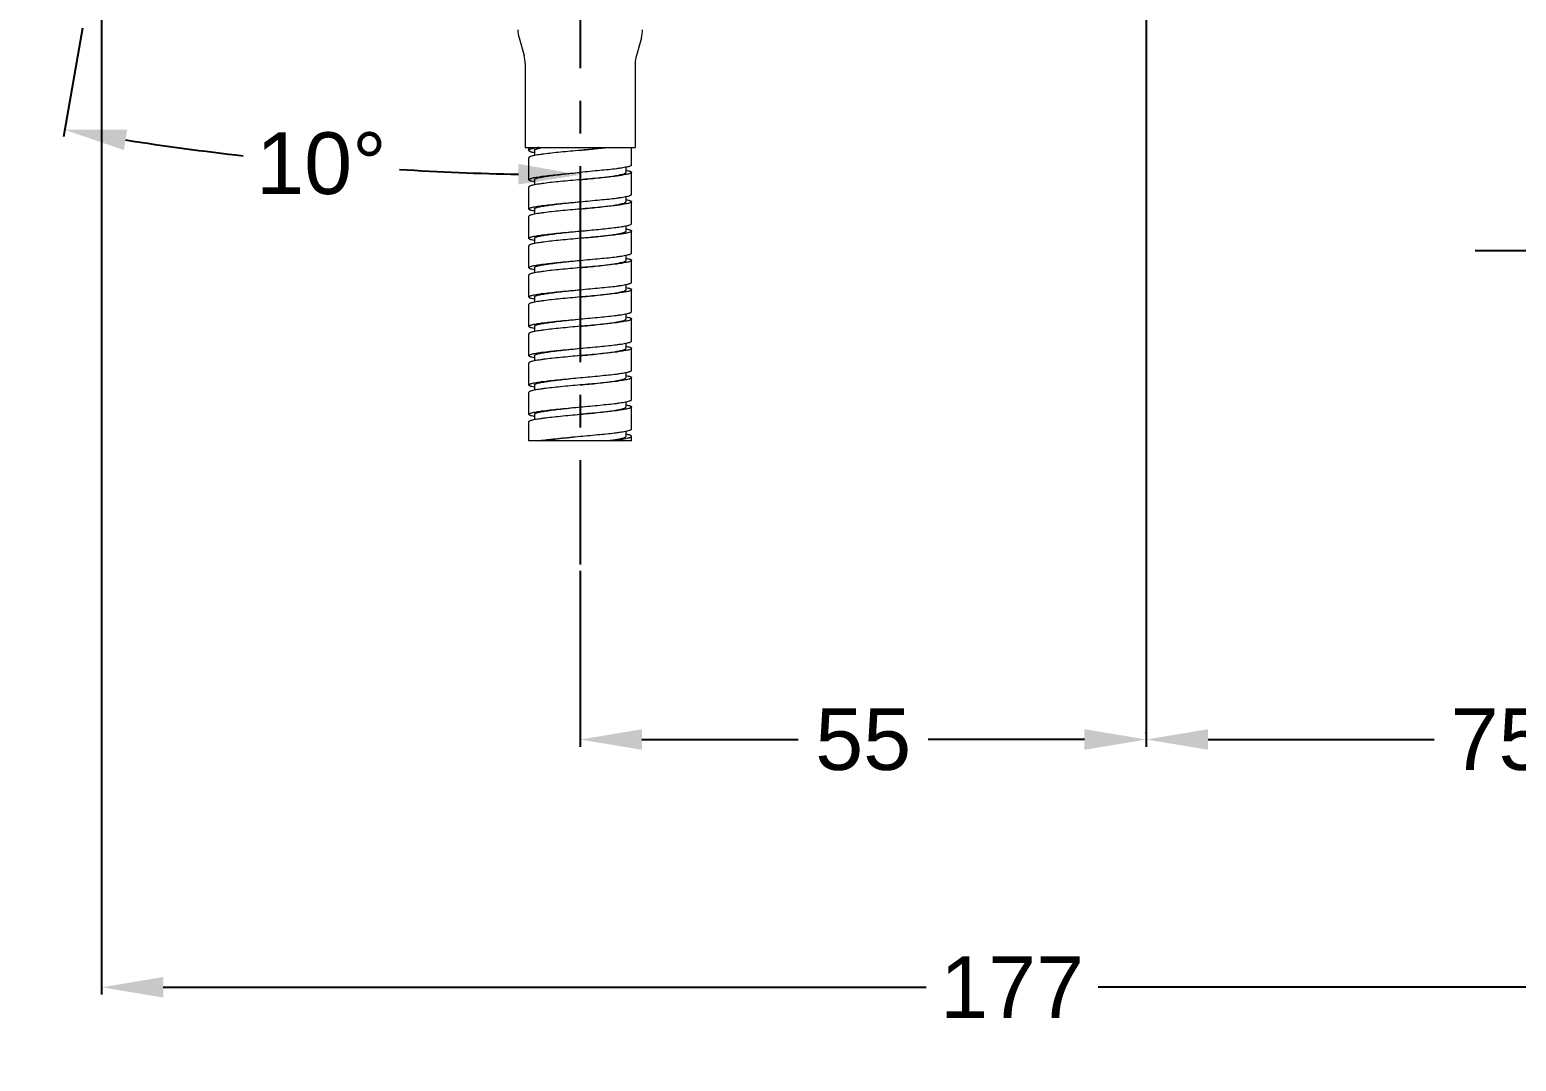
# Model space of a CAD drawing. Header units: millimetres. Extents: x 2881 to 3722, y -1342 to -748.
# Drawn here: x 3417.3 to 3561.8, y -1226 to -1125.7 of the extents above; entities that cross this region are included whole.
import ezdxf

# ---------------------------------------------------------------- set-up
doc = ezdxf.new("R2010")
doc.units = ezdxf.units.MM
doc.linetypes.add('CENTER2', pattern=[28.575, 19.05, -3.175, 3.175, -3.175])
doc.layers.add('5', color=2, linetype='Continuous', lineweight=9)
doc.layers.add('CENTER', color=1, linetype='CENTER2')
doc.styles.get("Standard").update_dxf_attribs({"font": 'arial.ttf'})
doc.dimstyles.new('A4', dxfattribs={"dimtxt": 4, "dimasz": 3.5, "dimexe": 0.7, "dimexo": 0.625, "dimgap": 0.5, "dimtad": 1, "dimdec": 1, "dimdsep": 46, "dimtxsty": 'Standard', "dimcen": 2.5, "dimclrd": 5, "dimclre": 5, "dimclrt": 7, "dimadec": 3, "dimazin": 2, "dimtfac": 1, "dimtdec": 1, "dimtmove": 0, "dimatfit": 3, "dimfxl": 1.25, "dimarcsym": 0})

# ---------------------------------------------------------------- blocks, each defined once
blk = doc.blocks.new('*D27')
at = {"layer": '5', "color": 3, "lineweight": -2, "transparency": 16777216}
blk.add_line((3422.46, -1125.58), (3420.6, -1136.14), dxfattribs=at)
for start, end in [(261.1917, 263.4822), (266.5143, 268.8083)]:
    blk.add_arc((3470.81, -851.36), 288.48, start, end, dxfattribs=at)
at = {"layer": '5', "color": 3, "transparency": 16777216}
for points in [[(3426.48, -1137.42), (3426.8, -1135.45), (3420.72, -1135.45)], [(3464.82, -1138.77), (3464.8, -1140.77), (3470.81, -1139.83)]]:
    blk.add_solid(points, dxfattribs=at)
at = {"layer": 'DEFPOINTS', "color": 0, "transparency": 16777216}
for p in [(3470.81, -1053.26), (3428.13, -1093.45), (3422.57, -1124.96), (3437.32, -1137.88), (3470.81, -1177.69)]:
    blk.add_point(p, dxfattribs=at)
at = {"layer": '5', "color": 4, "transparency": 16777216, "insert": (3445.67, -1138.74), "char_height": 6, "attachment_point": 5}
blk.add_mtext('10°', dxfattribs=at)
blk = doc.blocks.new('*D30')
at = {"layer": '5', "color": 3, "lineweight": -2, "transparency": 16777216}
for p, q in [((3557.29, -985.64), (3352, -985.64)), ((3352.7, -991.64), (3352.7, -1115.09)), ((3352.7, -1250.41), (3352.7, -1126.96)), ((3353.32, -1256.41), (3353.4, -1256.41))]:
    blk.add_line(p, q, dxfattribs=at)
at = {"layer": '5', "color": 3, "transparency": 16777216}
for points in [[(3351.7, -991.64), (3353.7, -991.64), (3352.7, -985.64)], [(3351.7, -1250.41), (3353.7, -1250.41), (3352.7, -1256.41)]]:
    blk.add_solid(points, dxfattribs=at)
at = {"layer": 'DEFPOINTS', "color": 0, "transparency": 16777216}
for p in [(3557.92, -985.64), (3352.7, -1256.41), (3352.7, -1256.41)]:
    blk.add_point(p, dxfattribs=at)
at = {"layer": '5', "color": 4, "transparency": 16777216, "insert": (3352.7, -1121.03), "char_height": 6, "attachment_point": 5}
blk.add_mtext('(1600)', dxfattribs=at)
blk = doc.blocks.new('*D32')
at = {"layer": '5', "color": 3, "lineweight": -2, "transparency": 16777216}
for p, q in [((3525.81, -1116.14), (3525.81, -1195.41)), ((3470.81, -1178.31), (3470.81, -1195.41)), ((3476.81, -1194.71), (3491.99, -1194.71)), ((3519.81, -1194.71), (3504.63, -1194.71))]:
    blk.add_line(p, q, dxfattribs=at)
at = {"layer": '5', "color": 3, "transparency": 16777216}
for points in [[(3476.81, -1193.71), (3476.81, -1195.71), (3470.81, -1194.71)], [(3519.81, -1193.71), (3519.81, -1195.71), (3525.81, -1194.71)]]:
    blk.add_solid(points, dxfattribs=at)
at = {"layer": 'DEFPOINTS', "color": 0, "transparency": 16777216}
for p in [(3525.81, -1115.52), (3470.81, -1177.69), (3525.81, -1194.71)]:
    blk.add_point(p, dxfattribs=at)
at = {"layer": '5', "color": 4, "transparency": 16777216, "insert": (3498.31, -1194.71), "char_height": 6, "attachment_point": 5}
blk.add_mtext('55', dxfattribs=at)
blk = doc.blocks.new('*D33')
at = {"layer": '5', "color": 3, "lineweight": -2, "transparency": 16777216}
for p, q in [((3525.81, -1194.09), (3525.81, -1194.01)), ((3601.26, -1194.09), (3601.26, -1194.01)), ((3531.81, -1194.71), (3553.78, -1194.71)), ((3595.26, -1194.71), (3573.29, -1194.71))]:
    blk.add_line(p, q, dxfattribs=at)
at = {"layer": '5', "color": 3, "transparency": 16777216}
for points in [[(3531.81, -1193.71), (3531.81, -1195.71), (3525.81, -1194.71)], [(3595.26, -1193.71), (3595.26, -1195.71), (3601.26, -1194.71)]]:
    blk.add_solid(points, dxfattribs=at)
at = {"layer": 'DEFPOINTS', "color": 0, "transparency": 16777216}
for p in [(3525.81, -1194.71), (3601.26, -1194.71), (3601.26, -1194.71)]:
    blk.add_point(p, dxfattribs=at)
at = {"layer": '5', "color": 4, "transparency": 16777216, "insert": (3563.54, -1194.71), "char_height": 6, "attachment_point": 5}
blk.add_mtext('75.4', dxfattribs=at)
blk = doc.blocks.new('*D34')
at = {"layer": '5', "color": 3, "lineweight": -2, "transparency": 16777216}
for p, q in [((3424.31, -1115.74), (3424.31, -1219.49)), ((3601.26, -1195.34), (3601.26, -1219.49)), ((3430.31, -1218.79), (3504.44, -1218.79)), ((3595.26, -1218.79), (3521.13, -1218.79))]:
    blk.add_line(p, q, dxfattribs=at)
at = {"layer": '5', "color": 3, "transparency": 16777216}
for points in [[(3430.31, -1217.79), (3430.31, -1219.79), (3424.31, -1218.79)], [(3595.26, -1217.79), (3595.26, -1219.79), (3601.26, -1218.79)]]:
    blk.add_solid(points, dxfattribs=at)
at = {"layer": 'DEFPOINTS', "color": 0, "transparency": 16777216}
for p in [(3424.31, -1115.11), (3601.26, -1194.71), (3601.26, -1218.79)]:
    blk.add_point(p, dxfattribs=at)
at = {"layer": '5', "color": 4, "transparency": 16777216, "insert": (3512.78, -1218.79), "char_height": 6, "attachment_point": 5}
blk.add_mtext('177', dxfattribs=at)

msp = doc.modelspace()

# ---------------------------------------------------------------- linework, layer by layer
at = {"lineweight": 20}
for p, q in [((3464.87, -1126.51), (3465.36, -1128.23)), ((3476.76, -1126.51), (3476.27, -1128.23)), ((3465.47, -1129.02), (3465.47, -1137.17)), ((3476.16, -1129.02), (3476.16, -1137.17)), ((3465.47, -1137.17), (3476.16, -1137.17)), ((3465.82, -1137.45), (3465.82, -1137.17)), ((3466.36, -1137.45), (3466.36, -1137.96)), ((3475.8, -1138.88), (3475.8, -1137.17)), ((3465.82, -1140.3), (3465.82, -1138.17)), ((3475.27, -1139.59), (3475.27, -1139.09)), ((3466.36, -1140.3), (3466.36, -1140.81)), ((3475.8, -1141.73), (3475.8, -1139.59)), ((3465.82, -1143.15), (3465.82, -1141.02)), ((3475.27, -1142.44), (3475.27, -1141.94)), ((3465.82, -1146), (3465.82, -1143.87)), ((3466.36, -1143.15), (3466.36, -1143.66)), ((3475.8, -1144.58), (3475.8, -1142.44)), ((3475.27, -1145.29), (3475.27, -1144.79)), ((3475.8, -1147.43), (3475.8, -1145.29)), ((3465.82, -1148.85), (3465.82, -1146.72)), ((3466.36, -1146), (3466.36, -1146.51)), ((3475.27, -1148.14), (3475.27, -1147.64)), ((3475.8, -1150.28), (3475.8, -1148.14)), ((3465.82, -1151.7), (3465.82, -1149.57)), ((3466.36, -1148.85), (3466.36, -1149.36)), ((3475.27, -1150.99), (3475.27, -1150.49)), ((3475.8, -1153.13), (3475.8, -1150.99)), ((3465.82, -1154.55), (3465.82, -1152.42)), ((3466.36, -1151.7), (3466.36, -1152.21)), ((3475.27, -1153.84), (3475.27, -1153.34)), ((3475.8, -1155.98), (3475.8, -1153.84)), ((3465.82, -1157.4), (3465.82, -1155.27)), ((3466.36, -1154.55), (3466.36, -1155.06)), ((3475.27, -1156.69), (3475.27, -1156.19)), ((3475.79, -1156.66), (3475.8, -1156.69)), ((3475.8, -1158.83), (3475.8, -1156.69)), ((3465.82, -1160.25), (3465.82, -1158.12)), ((3466.36, -1157.4), (3466.36, -1157.91)), ((3475.27, -1159.54), (3475.27, -1159.04)), ((3475.8, -1161.68), (3475.8, -1159.54)), ((3465.82, -1163.1), (3465.82, -1160.97)), ((3466.36, -1160.25), (3466.36, -1160.76)), ((3475.27, -1162.39), (3475.27, -1161.89)), ((3475.8, -1164.53), (3475.8, -1162.39)), ((3465.82, -1165.67), (3465.82, -1163.82)), ((3466.36, -1163.1), (3466.36, -1163.61)), ((3475.27, -1165.24), (3475.27, -1164.74)), ((3475.8, -1165.67), (3475.8, -1165.24)), ((3475.8, -1165.67), (3465.82, -1165.67))]:
    msp.add_line(p, q, dxfattribs=at)
for centre, radius, start, end in [((3467.61, -1125.73), 2.85, 180, 195.9454), ((3474.02, -1125.73), 2.85, 344.0546, 360), ((3462.62, -1129.02), 2.85, 0, 15.9454), ((3479.01, -1129.02), 2.85, 164.0546, 180), ((3469.09, -1131.19), 34.75, 277.1836, 277.7166)]:
    msp.add_arc(centre, radius, start, end, dxfattribs=at)
for points, start_tangent, end_tangent in [([(3466.79, -1137.17), (3466.37, -1137.24), (3466.21, -1137.28), (3466.07, -1137.31), (3465.96, -1137.35), (3465.89, -1137.38), (3465.86, -1137.4), (3465.84, -1137.42), (3465.82, -1137.45)], (-0.988329, -0.152335), (-0.000365, -1)), ([(3470.81, -1137.45), (3469.84, -1137.54), (3468.9, -1137.63), (3468.04, -1137.72), (3467.29, -1137.81), (3466.96, -1137.86), (3466.67, -1137.9), (3466.41, -1137.94), (3466.2, -1137.99), (3466.04, -1138.03), (3465.92, -1138.08), (3465.88, -1138.1), (3465.85, -1138.12), (3465.82, -1138.17)], (-0.99589, -0.090572), (-0.000306, -1)), ([(3465.82, -1137.45), (3465.86, -1137.51), (3465.9, -1137.53), (3465.96, -1137.56), (3466.03, -1137.59), (3466.12, -1137.61), (3466.34, -1137.66)], (-0.000365, -1), (0.979671, -0.200612)), ([(3466.36, -1137.45), (3466.41, -1137.38), (3466.48, -1137.35), (3466.58, -1137.31), (3466.7, -1137.28), (3466.85, -1137.24), (3467.22, -1137.17)], (0.000261, 1), (0.985424, 0.170114)), ([(3473.76, -1137.17), (3472.36, -1137.31), (3470.81, -1137.45)], (-0.993715, -0.111936), (-0.99589, -0.090572)), ([(3470.81, -1137.45), (3472.19, -1137.31), (3473.44, -1137.17)], (0.994852, 0.101335), (0.992135, 0.125169)), ([(3475.8, -1138.88), (3475.78, -1138.92), (3475.75, -1138.95), (3475.7, -1138.97), (3475.59, -1139.01), (3475.42, -1139.06), (3475.21, -1139.1), (3474.96, -1139.15), (3474.67, -1139.19), (3474.34, -1139.24), (3473.58, -1139.33), (3472.72, -1139.41), (3471.79, -1139.5), (3470.81, -1139.59)], (0.000193, -1), (-0.99589, -0.090572)), ([(3475.28, -1139.38), (3475.5, -1139.44), (3475.59, -1139.46), (3475.67, -1139.49), (3475.73, -1139.51), (3475.77, -1139.54), (3475.8, -1139.59)], (0.979769, -0.200132), (-0.000075, -1)), ([(3465.82, -1140.3), (3465.85, -1140.26), (3465.88, -1140.24), (3465.92, -1140.22), (3466.04, -1140.17), (3466.2, -1140.13), (3466.41, -1140.08), (3466.67, -1140.04), (3466.96, -1139.99), (3467.29, -1139.95), (3468.04, -1139.86), (3468.9, -1139.77), (3469.84, -1139.68), (3470.81, -1139.59)], (-0.000001, 1), (0.99589, 0.090572)), ([(3466.35, -1140.51), (3466.12, -1140.46), (3466.03, -1140.44), (3465.96, -1140.41), (3465.9, -1140.38), (3465.86, -1140.36), (3465.82, -1140.3)], (-0.979775, 0.200102), (-0.000001, 1)), ([(3470.81, -1140.3), (3469.84, -1140.39), (3468.9, -1140.48), (3468.04, -1140.57), (3467.29, -1140.66), (3466.96, -1140.71), (3466.67, -1140.75), (3466.41, -1140.79), (3466.2, -1140.84), (3466.04, -1140.88), (3465.92, -1140.93), (3465.88, -1140.95), (3465.85, -1140.97), (3465.82, -1141.02)], (-0.99589, -0.090572), (0.000001, -1)), ([(3466.36, -1140.3), (3466.38, -1140.26), (3466.41, -1140.24), (3466.44, -1140.22), (3466.55, -1140.17), (3466.7, -1140.13), (3466.89, -1140.08), (3467.11, -1140.04), (3467.37, -1139.99), (3467.66, -1139.95), (3468.34, -1139.86), (3469.11, -1139.77), (3469.94, -1139.68), (3470.81, -1139.59)], (-0.000264, 1), (0.994852, 0.101335)), ([(3475.8, -1139.59), (3475.78, -1139.64), (3475.75, -1139.66), (3475.7, -1139.68), (3475.59, -1139.73), (3475.42, -1139.77), (3475.21, -1139.81), (3474.96, -1139.86), (3474.67, -1139.9), (3474.34, -1139.95), (3473.58, -1140.04), (3472.72, -1140.13), (3471.79, -1140.22), (3470.81, -1140.3)], (-0.000075, -1), (-0.99589, -0.090572)), ([(3470.81, -1140.3), (3471.68, -1140.22), (3472.52, -1140.13), (3473.29, -1140.04), (3473.96, -1139.95), (3474.25, -1139.9), (3474.52, -1139.86), (3474.74, -1139.81), (3474.93, -1139.77), (3475.07, -1139.73), (3475.18, -1139.68), (3475.22, -1139.66), (3475.24, -1139.64), (3475.27, -1139.59)], (0.994852, 0.101335), (-0.000192, 1)), ([(3470.81, -1142.44), (3471.79, -1142.35), (3472.72, -1142.26), (3473.58, -1142.18), (3474.34, -1142.09), (3474.67, -1142.04), (3474.96, -1142), (3475.21, -1141.95), (3475.42, -1141.91), (3475.59, -1141.86), (3475.7, -1141.82), (3475.75, -1141.8), (3475.78, -1141.77), (3475.8, -1141.73)], (0.99589, 0.090572), (0.000628, 1)), ([(3475.28, -1142.23), (3475.5, -1142.29), (3475.59, -1142.31), (3475.67, -1142.34), (3475.73, -1142.36), (3475.77, -1142.39), (3475.8, -1142.44)], (0.979763, -0.200159), (-0.000628, -1)), ([(3465.82, -1143.15), (3465.85, -1143.11), (3465.88, -1143.09), (3465.92, -1143.07), (3466.04, -1143.02), (3466.2, -1142.98), (3466.41, -1142.93), (3466.67, -1142.89), (3466.96, -1142.84), (3467.29, -1142.8), (3468.04, -1142.71), (3468.9, -1142.62), (3469.84, -1142.53), (3470.81, -1142.44)], (-0.000001, 1), (0.99589, 0.090572)), ([(3466.35, -1143.36), (3466.12, -1143.31), (3466.03, -1143.29), (3465.96, -1143.26), (3465.9, -1143.23), (3465.86, -1143.21), (3465.82, -1143.15)], (-0.979778, 0.200087), (-0.000001, 1)), ([(3470.81, -1143.15), (3469.84, -1143.24), (3468.9, -1143.33), (3468.04, -1143.42), (3467.29, -1143.51), (3466.96, -1143.56), (3466.67, -1143.6), (3466.41, -1143.64), (3466.2, -1143.69), (3466.04, -1143.73), (3465.92, -1143.78), (3465.88, -1143.8), (3465.85, -1143.82), (3465.82, -1143.87)], (-0.99589, -0.090572), (0.000001, -1)), ([(3466.36, -1143.15), (3466.38, -1143.11), (3466.41, -1143.09), (3466.44, -1143.07), (3466.55, -1143.02), (3466.7, -1142.98), (3466.89, -1142.93), (3467.11, -1142.89), (3467.37, -1142.84), (3467.66, -1142.8), (3468.34, -1142.71), (3469.11, -1142.62), (3469.94, -1142.53), (3470.81, -1142.44)], (0.000008, 1), (0.994852, 0.101335)), ([(3475.8, -1142.44), (3475.78, -1142.49), (3475.75, -1142.51), (3475.7, -1142.53), (3475.59, -1142.58), (3475.42, -1142.62), (3475.21, -1142.66), (3474.96, -1142.71), (3474.67, -1142.75), (3474.34, -1142.8), (3473.58, -1142.89), (3472.72, -1142.98), (3471.79, -1143.07), (3470.81, -1143.15)], (-0.000628, -1), (-0.99589, -0.090572)), ([(3470.81, -1143.15), (3471.68, -1143.07), (3472.52, -1142.98), (3473.29, -1142.89), (3473.96, -1142.8), (3474.25, -1142.75), (3474.52, -1142.71), (3474.74, -1142.66), (3474.93, -1142.62), (3475.07, -1142.58), (3475.18, -1142.53), (3475.22, -1142.51), (3475.24, -1142.49), (3475.27, -1142.44)], (0.994852, 0.101335), (0.000313, 1)), ([(3465.82, -1146), (3465.85, -1145.96), (3465.88, -1145.94), (3465.92, -1145.92), (3466.04, -1145.87), (3466.2, -1145.83), (3466.41, -1145.78), (3466.67, -1145.74), (3466.96, -1145.69), (3467.29, -1145.65), (3468.04, -1145.56), (3468.9, -1145.47), (3469.84, -1145.38), (3470.81, -1145.29)], (0.000002, 1), (0.99589, 0.090572)), ([(3466.36, -1146), (3466.38, -1145.96), (3466.41, -1145.94), (3466.44, -1145.92), (3466.55, -1145.87), (3466.7, -1145.83), (3466.89, -1145.78), (3467.11, -1145.74), (3467.37, -1145.69), (3467.66, -1145.65), (3468.34, -1145.56), (3469.11, -1145.47), (3469.94, -1145.38), (3470.81, -1145.29)], (0.000381, 1), (0.994852, 0.101336)), ([(3470.81, -1145.29), (3470.99, -1145.28), (3471.52, -1145.23)], (0.99589, 0.090572), (0.995807, 0.09148)), ([(3471.44, -1145.94), (3472.21, -1145.86), (3472.94, -1145.78), (3473.6, -1145.7), (3474.18, -1145.62), (3474.42, -1145.58), (3474.64, -1145.54), (3474.83, -1145.49), (3474.98, -1145.45), (3475.11, -1145.41), (3475.19, -1145.37), (3475.23, -1145.35), (3475.25, -1145.33), (3475.27, -1145.29)], (0.994749, 0.102348), (-0.000379, 1)), ([(3471.52, -1145.23), (3472.38, -1145.15), (3473.2, -1145.07), (3473.94, -1144.98), (3474.58, -1144.9), (3474.86, -1144.86), (3475.1, -1144.82), (3475.31, -1144.78), (3475.48, -1144.74), (3475.62, -1144.7), (3475.72, -1144.66), (3475.76, -1144.64), (3475.78, -1144.62), (3475.8, -1144.58)], (0.995807, 0.09148), (0.001082, 0.999999)), ([(3475.8, -1145.29), (3475.78, -1145.33), (3475.76, -1145.35), (3475.72, -1145.37), (3475.62, -1145.41), (3475.48, -1145.45), (3475.31, -1145.49), (3475.1, -1145.54), (3474.86, -1145.58), (3474.58, -1145.62), (3473.94, -1145.7), (3473.2, -1145.78), (3472.38, -1145.86), (3471.52, -1145.94)], (-0.001082, -0.999999), (-0.995807, -0.09148)), ([(3475.28, -1145.08), (3475.51, -1145.14), (3475.59, -1145.16), (3475.67, -1145.19), (3475.73, -1145.21), (3475.77, -1145.24), (3475.8, -1145.29)], (0.979719, -0.200379), (-0.001082, -0.999999)), ([(3466.35, -1146.21), (3466.12, -1146.16), (3466.03, -1146.14), (3465.96, -1146.11), (3465.9, -1146.08), (3465.86, -1146.06), (3465.82, -1146)], (-0.979781, 0.200071), (0.000002, 1)), ([(3470.81, -1146), (3469.84, -1146.09), (3468.9, -1146.18), (3468.04, -1146.27), (3467.29, -1146.36), (3466.96, -1146.41), (3466.67, -1146.45), (3466.41, -1146.49), (3466.2, -1146.54), (3466.04, -1146.58), (3465.92, -1146.63), (3465.88, -1146.65), (3465.85, -1146.67), (3465.82, -1146.72)], (-0.99589, -0.090572), (-0.000002, -1)), ([(3471.52, -1145.94), (3471.34, -1145.96), (3470.81, -1146)], (-0.995807, -0.09148), (-0.99589, -0.090572)), ([(3465.82, -1148.85), (3465.85, -1148.81), (3465.88, -1148.79), (3465.92, -1148.77), (3466.04, -1148.72), (3466.2, -1148.68), (3466.41, -1148.63), (3466.67, -1148.59), (3466.96, -1148.54), (3467.29, -1148.5), (3468.04, -1148.41), (3468.9, -1148.32), (3469.84, -1148.23), (3470.81, -1148.14)], (0.000004, 1), (0.99589, 0.090572)), ([(3466.36, -1148.85), (3466.38, -1148.81), (3466.41, -1148.79), (3466.44, -1148.77), (3466.55, -1148.72), (3466.7, -1148.68), (3466.89, -1148.63), (3467.11, -1148.59), (3467.37, -1148.54), (3467.66, -1148.5), (3468.34, -1148.41), (3469.11, -1148.32), (3469.94, -1148.23), (3470.81, -1148.14)], (-0.000051, 1), (0.994852, 0.101335)), ([(3470.81, -1148.14), (3471.79, -1148.05), (3472.72, -1147.96), (3473.58, -1147.88), (3474.34, -1147.79), (3474.67, -1147.74), (3474.96, -1147.7), (3475.21, -1147.65), (3475.42, -1147.61), (3475.59, -1147.56), (3475.7, -1147.52), (3475.75, -1147.5), (3475.78, -1147.47), (3475.8, -1147.43)], (0.99589, 0.090572), (0.000908, 1)), ([(3475.8, -1148.14), (3475.78, -1148.19), (3475.75, -1148.21), (3475.7, -1148.23), (3475.59, -1148.28), (3475.42, -1148.32), (3475.21, -1148.36), (3474.96, -1148.41), (3474.67, -1148.45), (3474.34, -1148.5), (3473.58, -1148.59), (3472.72, -1148.68), (3471.79, -1148.77), (3470.81, -1148.85)], (-0.000908, -1), (-0.99589, -0.090572)), ([(3470.81, -1148.85), (3471.68, -1148.77), (3472.52, -1148.68), (3473.29, -1148.59), (3473.96, -1148.5), (3474.25, -1148.45), (3474.52, -1148.41), (3474.74, -1148.36), (3474.93, -1148.32), (3475.07, -1148.28), (3475.18, -1148.23), (3475.22, -1148.21), (3475.24, -1148.19), (3475.27, -1148.14)], (0.994852, 0.101335), (-0.000233, 1)), ([(3475.28, -1147.93), (3475.5, -1147.99), (3475.59, -1148.01), (3475.67, -1148.04), (3475.73, -1148.06), (3475.77, -1148.09), (3475.8, -1148.14)], (0.979761, -0.200171), (-0.000908, -1)), ([(3466.35, -1149.06), (3466.12, -1149.01), (3466.03, -1148.99), (3465.96, -1148.96), (3465.9, -1148.93), (3465.86, -1148.91), (3465.82, -1148.85)], (-0.979783, 0.200063), (0.000004, 1)), ([(3470.81, -1148.85), (3469.84, -1148.94), (3468.9, -1149.03), (3468.04, -1149.12), (3467.29, -1149.21), (3466.96, -1149.26), (3466.67, -1149.3), (3466.41, -1149.34), (3466.2, -1149.39), (3466.04, -1149.43), (3465.92, -1149.48), (3465.88, -1149.5), (3465.85, -1149.52), (3465.82, -1149.57)], (-0.99589, -0.090572), (-0.000004, -1)), ([(3465.82, -1151.7), (3465.85, -1151.66), (3465.88, -1151.64), (3465.92, -1151.62), (3466.04, -1151.57), (3466.2, -1151.53), (3466.41, -1151.48), (3466.67, -1151.44), (3466.96, -1151.39), (3467.29, -1151.35), (3468.04, -1151.26), (3468.9, -1151.17), (3469.84, -1151.08), (3470.81, -1150.99)], (0.000005, 1), (0.99589, 0.090572)), ([(3466.36, -1151.7), (3466.38, -1151.66), (3466.41, -1151.64), (3466.44, -1151.62), (3466.55, -1151.57), (3466.7, -1151.53), (3466.89, -1151.48), (3467.11, -1151.44), (3467.37, -1151.39), (3467.66, -1151.35), (3468.34, -1151.26), (3469.11, -1151.17), (3469.94, -1151.08), (3470.81, -1150.99)], (-0.000403, 1), (0.994852, 0.101335)), ([(3470.81, -1150.99), (3471.79, -1150.9), (3472.72, -1150.81), (3473.58, -1150.73), (3474.34, -1150.64), (3474.67, -1150.59), (3474.96, -1150.55), (3475.21, -1150.5), (3475.42, -1150.46), (3475.59, -1150.41), (3475.7, -1150.37), (3475.75, -1150.35), (3475.78, -1150.32), (3475.8, -1150.28)], (0.99589, 0.090572), (0.000461, 1)), ([(3475.8, -1150.99), (3475.78, -1151.04), (3475.75, -1151.06), (3475.7, -1151.08), (3475.59, -1151.13), (3475.42, -1151.17), (3475.21, -1151.21), (3474.96, -1151.26), (3474.67, -1151.3), (3474.34, -1151.35), (3473.58, -1151.44), (3472.72, -1151.53), (3471.79, -1151.62), (3470.81, -1151.7)], (-0.000461, -1), (-0.99589, -0.090572)), ([(3470.81, -1151.7), (3471.68, -1151.62), (3472.52, -1151.53), (3473.29, -1151.44), (3473.96, -1151.35), (3474.25, -1151.3), (3474.52, -1151.26), (3474.74, -1151.21), (3474.93, -1151.17), (3475.07, -1151.13), (3475.18, -1151.08), (3475.22, -1151.06), (3475.24, -1151.04), (3475.27, -1150.99)], (0.994852, 0.101335), (0.000293, 1)), ([(3475.28, -1150.78), (3475.5, -1150.84), (3475.59, -1150.86), (3475.67, -1150.89), (3475.73, -1150.91), (3475.77, -1150.94), (3475.8, -1150.99)], (0.979761, -0.200171), (-0.000461, -1)), ([(3466.35, -1151.91), (3466.12, -1151.86), (3466.03, -1151.84), (3465.96, -1151.81), (3465.9, -1151.78), (3465.86, -1151.76), (3465.82, -1151.7)], (-0.979784, 0.200057), (0.000005, 1)), ([(3470.81, -1151.7), (3469.84, -1151.79), (3468.9, -1151.88), (3468.04, -1151.97), (3467.29, -1152.06), (3466.96, -1152.11), (3466.67, -1152.15), (3466.41, -1152.19), (3466.2, -1152.24), (3466.04, -1152.28), (3465.92, -1152.33), (3465.88, -1152.35), (3465.85, -1152.37), (3465.82, -1152.42)], (-0.99589, -0.090572), (-0.000005, -1)), ([(3465.82, -1154.55), (3465.85, -1154.51), (3465.88, -1154.49), (3465.92, -1154.47), (3466.04, -1154.42), (3466.2, -1154.38), (3466.41, -1154.33), (3466.67, -1154.29), (3466.96, -1154.24), (3467.29, -1154.2), (3468.04, -1154.11), (3468.9, -1154.02), (3469.84, -1153.93), (3470.81, -1153.84)], (0.000007, 1), (0.99589, 0.090572)), ([(3466.36, -1154.55), (3466.38, -1154.51), (3466.41, -1154.49), (3466.44, -1154.47), (3466.55, -1154.42), (3466.7, -1154.38), (3466.89, -1154.33), (3467.11, -1154.29), (3467.37, -1154.24), (3467.66, -1154.2), (3468.34, -1154.11), (3469.11, -1154.02), (3469.94, -1153.93), (3470.81, -1153.84)], (-0.000328, 1), (0.994852, 0.101335)), ([(3470.81, -1153.84), (3471.79, -1153.75), (3472.72, -1153.66), (3473.58, -1153.58), (3474.34, -1153.49), (3474.67, -1153.44), (3474.96, -1153.4), (3475.21, -1153.35), (3475.42, -1153.31), (3475.59, -1153.26), (3475.7, -1153.22), (3475.75, -1153.2), (3475.78, -1153.17), (3475.8, -1153.13)], (0.99589, 0.090572), (-0.000041, 1)), ([(3475.8, -1153.84), (3475.78, -1153.89), (3475.75, -1153.91), (3475.7, -1153.93), (3475.59, -1153.98), (3475.42, -1154.02), (3475.21, -1154.06), (3474.96, -1154.11), (3474.67, -1154.15), (3474.34, -1154.2), (3473.58, -1154.29), (3472.72, -1154.38), (3471.79, -1154.47), (3470.81, -1154.55)], (0.000041, -1), (-0.99589, -0.090572)), ([(3470.81, -1154.55), (3471.68, -1154.47), (3472.52, -1154.38), (3473.29, -1154.29), (3473.96, -1154.2), (3474.25, -1154.15), (3474.52, -1154.11), (3474.74, -1154.06), (3474.93, -1154.02), (3475.07, -1153.98), (3475.18, -1153.93), (3475.22, -1153.91), (3475.24, -1153.89), (3475.27, -1153.84)], (0.994852, 0.101335), (0.000406, 1)), ([(3475.28, -1153.63), (3475.5, -1153.69), (3475.59, -1153.71), (3475.67, -1153.74), (3475.73, -1153.76), (3475.77, -1153.79), (3475.8, -1153.84)], (0.979762, -0.200168), (0.000041, -1)), ([(3466.35, -1154.76), (3466.12, -1154.71), (3466.03, -1154.69), (3465.96, -1154.66), (3465.9, -1154.63), (3465.86, -1154.61), (3465.82, -1154.55)], (-0.979785, 0.200054), (0.000007, 1)), ([(3470.81, -1154.55), (3469.84, -1154.64), (3468.9, -1154.73), (3468.04, -1154.82), (3467.29, -1154.91), (3466.96, -1154.96), (3466.67, -1155), (3466.41, -1155.04), (3466.2, -1155.09), (3466.04, -1155.13), (3465.92, -1155.18), (3465.88, -1155.2), (3465.85, -1155.22), (3465.82, -1155.27)], (-0.99589, -0.090572), (-0.000007, -1)), ([(3465.82, -1157.4), (3465.85, -1157.36), (3465.88, -1157.34), (3465.92, -1157.32), (3466.04, -1157.27), (3466.2, -1157.23), (3466.41, -1157.18), (3466.67, -1157.14), (3466.96, -1157.09), (3467.29, -1157.05), (3468.04, -1156.96), (3468.9, -1156.87), (3469.84, -1156.78), (3470.81, -1156.69)], (0.000009, 1), (0.99589, 0.090572)), ([(3466.36, -1157.4), (3466.38, -1157.36), (3466.41, -1157.34), (3466.44, -1157.32), (3466.55, -1157.27), (3466.7, -1157.23), (3466.89, -1157.18), (3467.11, -1157.14), (3467.37, -1157.09), (3467.66, -1157.05), (3468.34, -1156.96), (3469.11, -1156.87), (3469.94, -1156.78), (3470.81, -1156.69)], (0.00018, 1), (0.994852, 0.101335)), ([(3470.81, -1156.69), (3471.79, -1156.6), (3472.72, -1156.51), (3473.58, -1156.43), (3474.34, -1156.34), (3474.67, -1156.29), (3474.96, -1156.25), (3475.21, -1156.2), (3475.42, -1156.16), (3475.59, -1156.11), (3475.7, -1156.07), (3475.75, -1156.05), (3475.78, -1156.02), (3475.8, -1155.98)], (0.99589, 0.090572), (-0.000181, 1)), ([(3470.81, -1157.4), (3471.68, -1157.32), (3472.52, -1157.23), (3473.29, -1157.14), (3473.96, -1157.05), (3474.25, -1157), (3474.52, -1156.96), (3474.74, -1156.91), (3474.93, -1156.87), (3475.07, -1156.83), (3475.18, -1156.78), (3475.22, -1156.76), (3475.24, -1156.74), (3475.27, -1156.69)], (0.994852, 0.101335), (0.000492, 1)), ([(3475.8, -1156.69), (3475.78, -1156.74), (3475.75, -1156.76), (3475.7, -1156.78), (3475.59, -1156.83), (3475.42, -1156.87), (3475.21, -1156.91), (3474.96, -1156.96), (3474.67, -1157), (3474.34, -1157.05), (3473.58, -1157.14), (3472.72, -1157.23), (3471.79, -1157.32), (3470.81, -1157.4)], (0.000181, -1), (-0.99589, -0.090572)), ([(3475.28, -1156.48), (3475.47, -1156.53), (3475.62, -1156.57), (3475.73, -1156.62), (3475.79, -1156.66)], (0.979715, -0.200396), (0.613956, -0.78934)), ([(3466.35, -1157.61), (3466.12, -1157.56), (3466.03, -1157.54), (3465.96, -1157.51), (3465.9, -1157.48), (3465.86, -1157.46), (3465.82, -1157.4)], (-0.979783, 0.200061), (0.000009, 1)), ([(3470.81, -1157.4), (3469.84, -1157.49), (3468.9, -1157.58), (3468.04, -1157.67), (3467.29, -1157.76), (3466.96, -1157.81), (3466.67, -1157.85), (3466.41, -1157.89), (3466.2, -1157.94), (3466.04, -1157.98), (3465.92, -1158.03), (3465.88, -1158.05), (3465.85, -1158.07), (3465.82, -1158.12)], (-0.99589, -0.090572), (-0.000009, -1)), ([(3465.82, -1160.25), (3465.85, -1160.21), (3465.88, -1160.19), (3465.92, -1160.17), (3466.04, -1160.12), (3466.2, -1160.08), (3466.41, -1160.03), (3466.67, -1159.99), (3466.96, -1159.94), (3467.29, -1159.9), (3468.04, -1159.81), (3468.9, -1159.72), (3469.84, -1159.63), (3470.81, -1159.54)], (0.000011, 1), (0.99589, 0.090572)), ([(3466.36, -1160.25), (3466.38, -1160.21), (3466.41, -1160.19), (3466.44, -1160.17), (3466.55, -1160.12), (3466.7, -1160.08), (3466.89, -1160.03), (3467.11, -1159.99), (3467.37, -1159.94), (3467.66, -1159.9), (3468.34, -1159.81), (3469.11, -1159.72), (3469.94, -1159.63), (3470.81, -1159.54)], (0.000205, 1), (0.994852, 0.101335)), ([(3470.81, -1159.54), (3471.79, -1159.45), (3472.72, -1159.36), (3473.58, -1159.27), (3474.34, -1159.19), (3474.67, -1159.14), (3474.96, -1159.1), (3475.21, -1159.05), (3475.42, -1159.01), (3475.59, -1158.96), (3475.7, -1158.92), (3475.75, -1158.9), (3475.78, -1158.87), (3475.8, -1158.83)], (0.99589, 0.090572), (-0.001031, 0.999999)), ([(3470.81, -1160.25), (3471.68, -1160.17), (3472.52, -1160.08), (3473.29, -1159.99), (3473.96, -1159.9), (3474.25, -1159.85), (3474.52, -1159.81), (3474.74, -1159.76), (3474.93, -1159.72), (3475.07, -1159.68), (3475.18, -1159.63), (3475.22, -1159.61), (3475.24, -1159.59), (3475.27, -1159.54)], (0.994852, 0.101335), (-0.000408, 1)), ([(3475.8, -1159.54), (3475.78, -1159.59), (3475.75, -1159.61), (3475.7, -1159.63), (3475.59, -1159.68), (3475.42, -1159.72), (3475.21, -1159.76), (3474.96, -1159.81), (3474.67, -1159.85), (3474.34, -1159.9), (3473.58, -1159.99), (3472.72, -1160.08), (3471.79, -1160.17), (3470.81, -1160.25)], (0.001031, -0.999999), (-0.99589, -0.090572)), ([(3475.28, -1159.33), (3475.5, -1159.39), (3475.59, -1159.41), (3475.67, -1159.44), (3475.73, -1159.46), (3475.77, -1159.49), (3475.8, -1159.54)], (0.979765, -0.200149), (0.001031, -0.999999)), ([(3466.35, -1160.46), (3466.12, -1160.41), (3466.03, -1160.39), (3465.96, -1160.36), (3465.9, -1160.33), (3465.86, -1160.31), (3465.82, -1160.25)], (-0.97978, 0.20008), (0.000011, 1)), ([(3470.81, -1160.25), (3469.84, -1160.34), (3468.9, -1160.43), (3468.04, -1160.52), (3467.29, -1160.61), (3466.96, -1160.66), (3466.67, -1160.7), (3466.41, -1160.74), (3466.2, -1160.79), (3466.04, -1160.83), (3465.92, -1160.88), (3465.88, -1160.9), (3465.85, -1160.92), (3465.82, -1160.97)], (-0.99589, -0.090572), (-0.000011, -1)), ([(3465.82, -1163.1), (3465.85, -1163.06), (3465.88, -1163.04), (3465.92, -1163.02), (3466.04, -1162.97), (3466.2, -1162.93), (3466.41, -1162.88), (3466.67, -1162.84), (3466.96, -1162.79), (3467.29, -1162.75), (3468.04, -1162.66), (3468.9, -1162.57), (3469.84, -1162.48), (3470.81, -1162.39)], (0.000013, 1), (0.99589, 0.090572)), ([(3466.36, -1163.1), (3466.38, -1163.06), (3466.41, -1163.04), (3466.44, -1163.02), (3466.55, -1162.97), (3466.7, -1162.93), (3466.89, -1162.88), (3467.11, -1162.84), (3467.37, -1162.79), (3467.66, -1162.75), (3468.34, -1162.66), (3469.11, -1162.57), (3469.94, -1162.48), (3470.81, -1162.39)], (-0.000361, 1), (0.994852, 0.101335)), ([(3470.81, -1162.39), (3471.79, -1162.3), (3472.72, -1162.21), (3473.58, -1162.12), (3474.34, -1162.04), (3474.67, -1161.99), (3474.96, -1161.95), (3475.21, -1161.9), (3475.42, -1161.86), (3475.59, -1161.81), (3475.7, -1161.77), (3475.75, -1161.75), (3475.78, -1161.72), (3475.8, -1161.68)], (0.99589, 0.090572), (-0.000964, 1)), ([(3470.81, -1163.1), (3471.68, -1163.02), (3472.52, -1162.93), (3473.29, -1162.84), (3473.96, -1162.75), (3474.25, -1162.7), (3474.52, -1162.66), (3474.74, -1162.61), (3474.93, -1162.57), (3475.07, -1162.53), (3475.18, -1162.48), (3475.22, -1162.46), (3475.24, -1162.44), (3475.27, -1162.39)], (0.994852, 0.101335), (0.000399, 1)), ([(3475.8, -1162.39), (3475.78, -1162.44), (3475.75, -1162.46), (3475.7, -1162.48), (3475.59, -1162.53), (3475.42, -1162.57), (3475.21, -1162.61), (3474.96, -1162.66), (3474.67, -1162.7), (3474.34, -1162.75), (3473.58, -1162.84), (3472.72, -1162.93), (3471.79, -1163.02), (3470.81, -1163.1)], (0.000964, -1), (-0.99589, -0.090572)), ([(3475.28, -1162.18), (3475.5, -1162.24), (3475.59, -1162.26), (3475.67, -1162.29), (3475.73, -1162.31), (3475.77, -1162.34), (3475.8, -1162.39)], (0.979768, -0.200136), (0.000964, -1)), ([(3466.35, -1163.31), (3466.12, -1163.26), (3466.03, -1163.24), (3465.96, -1163.21), (3465.9, -1163.18), (3465.86, -1163.16), (3465.82, -1163.1)], (-0.979774, 0.200108), (0.000013, 1)), ([(3465.82, -1163.82), (3465.85, -1163.77), (3465.88, -1163.75), (3465.92, -1163.73), (3466.04, -1163.68), (3466.2, -1163.64), (3466.41, -1163.59), (3466.67, -1163.55), (3466.96, -1163.51), (3467.29, -1163.46), (3468.04, -1163.37), (3468.9, -1163.28), (3469.84, -1163.19), (3470.81, -1163.1)], (-0.000107, 1), (0.99589, 0.090572)), ([(3467.21, -1165.61), (3467.97, -1165.52), (3468.85, -1165.43), (3470.81, -1165.24)], (0.991455, 0.130452), (0.99589, 0.090572)), ([(3467.22, -1165.67), (3467.93, -1165.56), (3468.8, -1165.46), (3470.81, -1165.24)], (0.985425, 0.170113), (0.994852, 0.101335)), ([(3470.81, -1165.24), (3471.79, -1165.15), (3472.72, -1165.06), (3473.58, -1164.98), (3474.34, -1164.89), (3474.67, -1164.84), (3474.96, -1164.8), (3475.21, -1164.75), (3475.42, -1164.71), (3475.59, -1164.66), (3475.7, -1164.62), (3475.75, -1164.6), (3475.78, -1164.57), (3475.8, -1164.53)], (0.99589, 0.090572), (-0.000547, 1)), ([(3473.76, -1165.63), (3474.1, -1165.58), (3474.4, -1165.53), (3474.66, -1165.48), (3474.87, -1165.43), (3475.04, -1165.39), (3475.17, -1165.34), (3475.21, -1165.31), (3475.24, -1165.29), (3475.27, -1165.24)], (0.990891, 0.134669), (-0.000124, 1)), ([(3473.76, -1165.67), (3474.61, -1165.56), (3475.26, -1165.46), (3475.49, -1165.4), (3475.59, -1165.38), (3475.66, -1165.35), (3475.72, -1165.32), (3475.77, -1165.3), (3475.8, -1165.24)], (0.993715, 0.111937), (0.000291, 1)), ([(3475.8, -1165.24), (3475.77, -1165.19), (3475.73, -1165.16), (3475.67, -1165.14), (3475.59, -1165.11), (3475.51, -1165.09), (3475.28, -1165.03)], (0.000291, 1), (-0.979688, 0.200528)), ([(3466.79, -1165.67), (3466.88, -1165.65), (3467.21, -1165.61)], (0.988329, 0.152334), (0.991455, 0.130452))]:
    msp.add_spline(points, degree=3, dxfattribs=dict(at, start_tangent=start_tangent, end_tangent=end_tangent))
at = {"layer": 'CENTER'}
for p, q in [((3470.81, -1053.26), (3470.81, -1177.69)), ((3557.76, -1147.18), (3631.2, -1147.18))]:
    msp.add_line(p, q, dxfattribs=at)

# ---------------------------------------------------------------- dimensions: what is measured, and where the dimension line sits
at = {"layer": '5'}
dim = msp.add_linear_dim(base=(3352.7, -1256.41), p1=(3557.92, -985.64), p2=(3352.7, -1256.41), angle=90, text='(1600)', dimstyle='A4', override={"dimtxt": 6, "dimasz": 6, "dimgap": 2, "dimtad": 0, "dimtih": 1, "dimclrd": 3, "dimclre": 3, "dimclrt": 4}, dxfattribs=at)
dim.commit()
dim.dimension.update_dxf_attribs({"geometry": '*D30', "text_midpoint": (3352.7, -1121.03)})
dim = msp.add_angular_dim_2l(base=(3437.3225, -1137.8842), line1=((3470.8124, -1053.2552), (3470.8124, -1177.6879)), line2=((3422.5689, -1124.962), (3428.1257, -1093.4481)), dimstyle='A4', override={"dimtxt": 6, "dimasz": 6, "dimgap": 2, "dimtad": 0, "dimtih": 1, "dimclrd": 3, "dimclre": 3, "dimclrt": 4}, dxfattribs=at)
dim.commit()
dim.dimension.update_dxf_attribs({"geometry": '*D27', "text_midpoint": (3445.6702, -1138.7371)})
for base, p1, p2, picture, middle in [((3601.2623, -1218.7857), (3424.3054, -1115.1139), (3601.2623, -1194.7146), '*D34', (3512.7838, -1218.7857)), ((3525.81, -1194.71), (3470.81, -1177.69), (3525.81, -1115.52), '*D32', (3498.31, -1194.71)), ((3601.2623, -1194.7146), (3525.8125, -1194.7146), (3601.2623, -1194.7146), '*D33', (3563.5374, -1194.7146))]:
    dim = msp.add_linear_dim(base=base, p1=p1, p2=p2, dimstyle='A4', override={"dimtxt": 6, "dimasz": 6, "dimgap": 2, "dimtad": 0, "dimtih": 1, "dimclrd": 3, "dimclre": 3, "dimclrt": 4}, dxfattribs=at)
    dim.commit()
    dim.dimension.update_dxf_attribs({"geometry": picture, "text_midpoint": middle})

doc.saveas('drawing.dxf')
